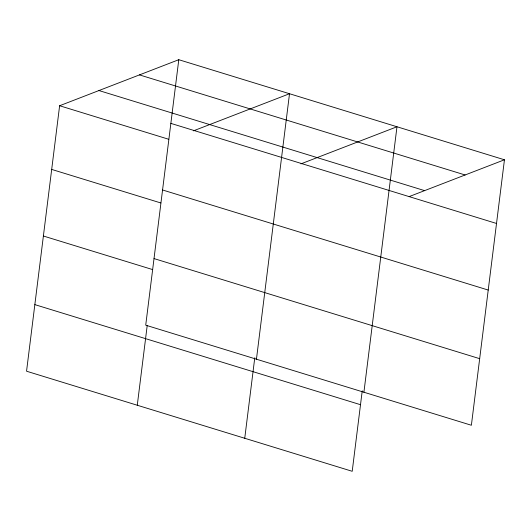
<?xml version="1.0" encoding="UTF-8"?>
<svg xmlns="http://www.w3.org/2000/svg" width="531" height="531" viewBox="0 0 531 531"><rect width="100%" height="100%" fill="white"/><g stroke="black" fill="none" stroke-linecap="round" stroke-linejoin="round"><path stroke-width="0.8" d="M178.788 59.704L145.72 325.178L471.382 425.258L504.45 159.785L178.788 59.704L59.618 105.742L26.55 371.215L352.212 471.296L362.235 390.816M137.277 405.239L147.2 325.583M244.745 438.267L254.767 357.794M256.446 359.208L289.514 93.735L193.476 130.832M363.914 392.23L396.982 126.763L300.944 163.86M409.182 196.589L504.45 159.785M139.461 74.898L465.123 174.978M98.945 90.549L424.608 190.629M170.856 123.384L496.518 223.471M59.618 105.742L168.758 139.281M162.559 189.979L488.221 290.059M51.686 169.422L160.827 202.961M154.017 258.584L479.679 358.671M43.389 236.016L152.53 269.556M34.847 304.621L360.503 404.702"/></g></svg>
